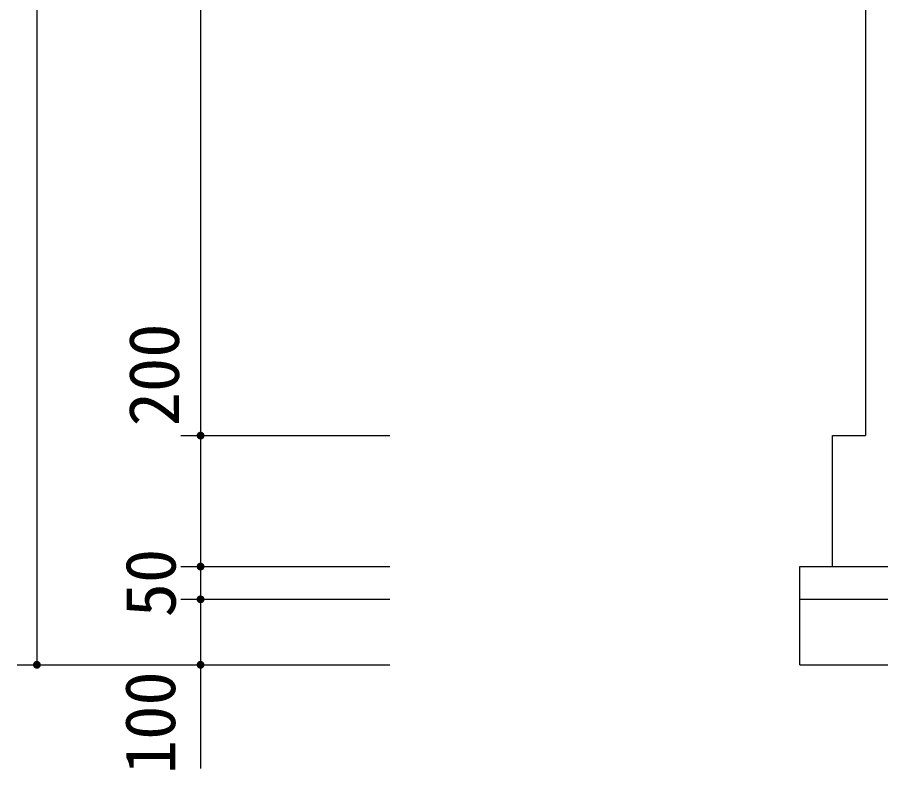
# Model space of a CAD drawing. Units: millimetres, scale not verified. Extents: x -8910 to 8910, y -6308 to 6308.
# Drawn here: x -1206 to 113, y -197 to 952 of the extents above; entities that cross this region are included whole.
import ezdxf
from ezdxf.enums import TextEntityAlignment as Align

# ---------------------------------------------------------------- set-up
doc = ezdxf.new("R2010")
doc.units = ezdxf.units.MM
doc.header["$LTSCALE"] = 30
for name, color, linetype, lineweight in [('0-3_空気管', 3, 'Continuous', 25), ('0-5_製作', 5, 'Continuous', 25), ('0-8_08', 2, 'Continuous', 25)]:
    doc.layers.add(name, color=color, linetype=linetype, lineweight=lineweight)
doc.styles.add('ＭＳ ゴシック', font='')
doc.styles.get('ＭＳ ゴシック').set_extended_font_data('MS Gothic')

msp = doc.modelspace()

# ---------------------------------------------------------------- linework, layer by layer
at = {"layer": '0-3_空気管', "color": 2}
for p, q in [((-1175.82, 2193.48), (-1175.82, -36.52)), ((-925.82, 1993.48), (-925.82, 313.48)), ((-925.82, 313.48), (-925.82, 113.48)), ((-925.82, 113.48), (-925.82, 63.48)), ((-925.82, 63.48), (-925.82, -36.52))]:
    msp.add_line(p, q, dxfattribs=at)
at = {"layer": '0-5_製作', "color": 2}
for p, q in [((89.7, 1993.48), (89.7, 313.48)), ((-955.82, 313.48), (-636.87, 313.48)), ((39.7, 113.48), (39.7, 313.48)), ((39.7, 313.48), (89.7, 313.48)), ((-955.82, 113.48), (-636.87, 113.48)), ((-10.3, 113.48), (1929.7, 113.48)), ((-10.3, -36.52), (-10.3, 113.48)), ((-955.82, 63.48), (-636.87, 63.48)), ((-1205.82, -36.52), (-925.82, -36.52)), ((-955.82, -36.52), (-636.87, -36.52)), ((-925.82, -36.52), (-925.82, -194.88)), ((-10.3, -36.52), (1929.7, -36.52))]:
    msp.add_line(p, q, dxfattribs=at)
at = {"layer": '0-5_製作'}
for points in [[(-930.45, 317.3), (-931.82, 313.48), (-931.81, 313.86)], [(-930.45, 317.3), (-925.82, 313.48), (-931.82, 313.48)], [(-930.45, 317.3), (-931.81, 313.86), (-930.89, 316.69)], [(-930.89, 316.69), (-931.81, 313.86), (-931.72, 314.6)], [(-930.89, 316.69), (-931.72, 314.6), (-931.25, 316.03)], [(-929.93, 317.85), (-925.82, 313.48), (-930.45, 317.3)], [(-929.35, 318.33), (-925.82, 313.48), (-929.93, 317.85)], [(-928.71, 318.74), (-925.82, 313.48), (-929.35, 318.33)], [(-928.03, 319.06), (-925.82, 313.48), (-928.71, 318.74)], [(-927.32, 319.29), (-925.82, 313.48), (-928.03, 319.06)], [(-926.58, 319.43), (-925.82, 313.48), (-927.32, 319.29)], [(-925.82, 319.48), (-925.82, 313.48), (-926.58, 319.43)], [(-925.45, 319.47), (-925.82, 313.48), (-925.82, 319.48)], [(-924.7, 319.37), (-925.82, 313.48), (-925.45, 319.47)], [(-923.97, 319.19), (-925.82, 313.48), (-924.7, 319.37)], [(-923.27, 318.91), (-925.82, 313.48), (-923.97, 319.19)], [(-923.27, 318.91), (-919.82, 313.48), (-925.82, 313.48)], [(-922.61, 318.55), (-919.82, 313.48), (-923.27, 318.91)], [(-922, 318.1), (-919.82, 313.48), (-922.61, 318.55)], [(-921.45, 317.59), (-919.82, 313.48), (-922, 318.1)], [(-920.97, 317.01), (-919.82, 313.48), (-921.45, 317.59)], [(-920.57, 316.37), (-919.82, 313.48), (-920.97, 317.01)], [(-925.82, 313.48), (-931.78, 312.73), (-931.82, 313.48)], [(-925.82, 313.48), (-931.63, 311.99), (-931.78, 312.73)], [(-931.25, 316.03), (-931.72, 314.6), (-931.53, 315.33)], [(-925.82, 313.48), (-931.4, 311.27), (-931.63, 311.99)], [(-925.82, 313.48), (-931.08, 310.59), (-931.4, 311.27)], [(-925.82, 313.48), (-930.68, 309.95), (-931.08, 310.59)], [(-925.82, 313.48), (-930.2, 309.37), (-930.68, 309.95)], [(-925.82, 313.48), (-929.65, 308.86), (-930.2, 309.37)], [(-925.82, 313.48), (-929.04, 308.41), (-929.65, 308.86)], [(-925.82, 313.48), (-928.38, 308.05), (-929.04, 308.41)], [(-925.82, 313.48), (-927.68, 307.77), (-928.38, 308.05)], [(-925.82, 307.48), (-927.68, 307.77), (-925.82, 313.48)], [(-925.82, 307.48), (-926.95, 307.59), (-927.68, 307.77)], [(-925.82, 307.48), (-926.2, 307.49), (-926.95, 307.59)], [(-919.82, 313.48), (-925.82, 307.48), (-925.82, 313.48)], [(-919.82, 313.48), (-925.07, 307.53), (-925.82, 307.48)], [(-919.82, 313.48), (-924.33, 307.67), (-925.07, 307.53)], [(-919.82, 313.48), (-923.61, 307.9), (-924.33, 307.67)], [(-919.82, 313.48), (-922.93, 308.22), (-923.61, 307.9)], [(-919.82, 313.48), (-922.3, 308.63), (-922.93, 308.22)], [(-919.82, 313.48), (-921.72, 309.11), (-922.3, 308.63)], [(-919.82, 313.48), (-921.2, 309.66), (-921.72, 309.11)], [(-919.82, 313.48), (-920.76, 310.26), (-921.2, 309.66)], [(-919.84, 313.1), (-920.76, 310.26), (-919.82, 313.48)], [(-919.93, 312.36), (-920.76, 310.26), (-919.84, 313.1)], [(-919.93, 312.36), (-920.39, 310.92), (-920.76, 310.26)], [(-920.24, 315.69), (-919.82, 313.48), (-920.57, 316.37)], [(-920.12, 311.63), (-920.39, 310.92), (-919.93, 312.36)], [(-920.01, 314.97), (-919.82, 313.48), (-920.24, 315.69)], [(-919.87, 314.23), (-919.82, 313.48), (-920.01, 314.97)], [(-928.71, 118.74), (-925.82, 113.48), (-929.35, 118.33)], [(-928.03, 119.06), (-925.82, 113.48), (-928.71, 118.74)], [(-927.32, 119.29), (-925.82, 113.48), (-928.03, 119.06)], [(-926.58, 119.43), (-925.82, 113.48), (-927.32, 119.29)], [(-925.82, 119.48), (-925.82, 113.48), (-926.58, 119.43)], [(-925.45, 119.47), (-925.82, 113.48), (-925.82, 119.48)], [(-924.7, 119.37), (-925.82, 113.48), (-925.45, 119.47)], [(-924.7, 119.37), (-919.82, 113.48), (-925.82, 113.48)], [(-923.97, 119.19), (-919.82, 113.48), (-924.7, 119.37)], [(-923.27, 118.91), (-919.82, 113.48), (-923.97, 119.19)], [(-922.61, 118.55), (-919.82, 113.48), (-923.27, 118.91)], [(-931.53, 115.33), (-931.82, 113.48), (-931.72, 114.6)], [(-931.53, 115.33), (-925.82, 113.48), (-931.82, 113.48)], [(-931.72, 114.6), (-931.82, 113.48), (-931.81, 113.86)], [(-925.82, 113.48), (-931.78, 112.73), (-931.82, 113.48)], [(-925.82, 113.48), (-931.63, 111.99), (-931.78, 112.73)], [(-925.82, 113.48), (-931.4, 111.27), (-931.63, 111.99)], [(-931.25, 116.03), (-925.82, 113.48), (-931.53, 115.33)], [(-925.82, 113.48), (-931.08, 110.59), (-931.4, 111.27)], [(-930.89, 116.69), (-925.82, 113.48), (-931.25, 116.03)], [(-925.82, 113.48), (-930.68, 109.95), (-931.08, 110.59)], [(-930.45, 117.3), (-925.82, 113.48), (-930.89, 116.69)], [(-925.82, 113.48), (-930.2, 109.37), (-930.68, 109.95)], [(-929.93, 117.85), (-925.82, 113.48), (-930.45, 117.3)], [(-925.82, 113.48), (-929.65, 108.86), (-930.2, 109.37)], [(-929.35, 118.33), (-925.82, 113.48), (-929.93, 117.85)], [(-925.82, 113.48), (-929.04, 108.41), (-929.65, 108.86)], [(-925.82, 113.48), (-928.38, 108.05), (-929.04, 108.41)], [(-925.82, 113.48), (-927.68, 107.77), (-928.38, 108.05)], [(-925.82, 113.48), (-926.95, 107.59), (-927.68, 107.77)], [(-925.82, 113.48), (-926.2, 107.49), (-926.95, 107.59)], [(-925.82, 107.48), (-926.2, 107.49), (-925.82, 113.48)], [(-919.82, 113.48), (-925.82, 107.48), (-925.82, 113.48)], [(-919.82, 113.48), (-925.07, 107.53), (-925.82, 107.48)], [(-919.82, 113.48), (-924.33, 107.67), (-925.07, 107.53)], [(-919.82, 113.48), (-923.61, 107.9), (-924.33, 107.67)], [(-919.82, 113.48), (-922.93, 108.22), (-923.61, 107.9)], [(-919.82, 113.48), (-922.3, 108.63), (-922.93, 108.22)], [(-922, 118.1), (-919.82, 113.48), (-922.61, 118.55)], [(-919.82, 113.48), (-921.72, 109.11), (-922.3, 108.63)], [(-921.45, 117.59), (-919.82, 113.48), (-922, 118.1)], [(-919.82, 113.48), (-921.2, 109.66), (-921.72, 109.11)], [(-920.97, 117.01), (-919.82, 113.48), (-921.45, 117.59)], [(-919.82, 113.48), (-920.76, 110.26), (-921.2, 109.66)], [(-920.57, 116.37), (-919.82, 113.48), (-920.97, 117.01)], [(-919.82, 113.48), (-920.39, 110.93), (-920.76, 110.26)], [(-920.24, 115.69), (-919.82, 113.48), (-920.57, 116.37)], [(-919.82, 113.48), (-920.12, 111.63), (-920.39, 110.93)], [(-920.01, 114.97), (-919.82, 113.48), (-920.24, 115.69)], [(-919.82, 113.48), (-919.93, 112.36), (-920.12, 111.63)], [(-919.87, 114.23), (-919.82, 113.48), (-920.01, 114.97)], [(-919.84, 113.1), (-919.93, 112.36), (-919.82, 113.48)], [(-931.25, 66.03), (-925.82, 63.48), (-931.53, 65.33)], [(-930.89, 66.69), (-925.82, 63.48), (-931.25, 66.03)], [(-930.45, 67.3), (-925.82, 63.48), (-930.89, 66.69)], [(-929.93, 67.85), (-925.82, 63.48), (-930.45, 67.3)], [(-929.35, 68.33), (-925.82, 63.48), (-929.93, 67.85)], [(-928.71, 68.74), (-925.82, 63.48), (-929.35, 68.33)], [(-928.03, 69.06), (-925.82, 63.48), (-928.71, 68.74)], [(-927.32, 69.29), (-925.82, 63.48), (-928.03, 69.06)], [(-926.58, 69.43), (-925.82, 63.48), (-927.32, 69.29)], [(-925.82, 69.48), (-925.82, 63.48), (-926.58, 69.43)], [(-925.45, 69.47), (-925.82, 63.48), (-925.82, 69.48)], [(-924.7, 69.37), (-925.82, 63.48), (-925.45, 69.47)], [(-924.7, 69.37), (-919.82, 63.48), (-925.82, 63.48)], [(-923.97, 69.19), (-919.82, 63.48), (-924.7, 69.37)], [(-923.27, 68.91), (-919.82, 63.48), (-923.97, 69.19)], [(-922.61, 68.55), (-919.82, 63.48), (-923.27, 68.91)], [(-922, 68.1), (-919.82, 63.48), (-922.61, 68.55)], [(-921.45, 67.59), (-919.82, 63.48), (-922, 68.1)], [(-920.97, 67.01), (-919.82, 63.48), (-921.45, 67.59)], [(-920.57, 66.37), (-919.82, 63.48), (-920.97, 67.01)], [(-920.24, 65.69), (-919.82, 63.48), (-920.57, 66.37)], [(-931.72, 64.6), (-931.82, 63.48), (-931.81, 63.86)], [(-931.72, 64.6), (-925.82, 63.48), (-931.82, 63.48)], [(-925.82, 63.48), (-931.78, 62.73), (-931.82, 63.48)], [(-925.82, 63.48), (-931.63, 61.99), (-931.78, 62.73)], [(-931.53, 65.33), (-925.82, 63.48), (-931.72, 64.6)], [(-925.82, 63.48), (-931.4, 61.27), (-931.63, 61.99)], [(-925.82, 63.48), (-931.08, 60.59), (-931.4, 61.27)], [(-925.82, 63.48), (-930.68, 59.95), (-931.08, 60.59)], [(-925.82, 63.48), (-930.2, 59.37), (-930.68, 59.95)], [(-925.82, 63.48), (-929.65, 58.86), (-930.2, 59.37)], [(-925.82, 63.48), (-929.04, 58.41), (-929.65, 58.86)], [(-925.82, 63.48), (-928.38, 58.05), (-929.04, 58.41)], [(-925.82, 63.48), (-927.68, 57.77), (-928.38, 58.05)], [(-925.82, 63.48), (-926.95, 57.59), (-927.68, 57.77)], [(-925.82, 63.48), (-926.2, 57.49), (-926.95, 57.59)], [(-925.82, 57.48), (-926.2, 57.49), (-925.82, 63.48)], [(-919.82, 63.48), (-925.82, 57.48), (-925.82, 63.48)], [(-919.82, 63.48), (-925.07, 57.53), (-925.82, 57.48)], [(-919.82, 63.48), (-924.33, 57.67), (-925.07, 57.53)], [(-919.82, 63.48), (-923.61, 57.9), (-924.33, 57.67)], [(-919.82, 63.48), (-922.93, 58.22), (-923.61, 57.9)], [(-919.82, 63.48), (-922.3, 58.63), (-922.93, 58.22)], [(-919.82, 63.48), (-921.72, 59.11), (-922.3, 58.63)], [(-919.82, 63.48), (-921.2, 59.65), (-921.72, 59.11)], [(-919.82, 63.48), (-920.76, 60.26), (-921.2, 59.65)], [(-919.82, 63.48), (-920.39, 60.92), (-920.76, 60.26)], [(-919.82, 63.48), (-920.12, 61.63), (-920.39, 60.92)], [(-920.01, 64.97), (-919.82, 63.48), (-920.24, 65.69)], [(-919.82, 63.48), (-919.93, 62.36), (-920.12, 61.63)], [(-919.87, 64.23), (-919.82, 63.48), (-920.01, 64.97)], [(-919.82, 63.48), (-919.84, 63.1), (-919.93, 62.36)], [(-1181.81, -36.15), (-1175.82, -36.52), (-1181.82, -36.52)], [(-1175.82, -36.52), (-1181.78, -37.27), (-1181.82, -36.52)], [(-1181.72, -35.4), (-1175.82, -36.52), (-1181.81, -36.15)], [(-1175.82, -36.52), (-1181.63, -38.01), (-1181.78, -37.27)], [(-1181.53, -34.67), (-1175.82, -36.52), (-1181.72, -35.4)], [(-1175.82, -36.52), (-1181.4, -38.73), (-1181.63, -38.01)], [(-1181.25, -33.97), (-1175.82, -36.52), (-1181.53, -34.67)], [(-1175.82, -36.52), (-1181.08, -39.41), (-1181.4, -38.73)], [(-1180.89, -33.31), (-1175.82, -36.52), (-1181.25, -33.97)], [(-1175.82, -36.52), (-1180.68, -40.05), (-1181.08, -39.41)], [(-1180.45, -32.7), (-1175.82, -36.52), (-1180.89, -33.31)], [(-1175.82, -36.52), (-1180.2, -40.63), (-1180.68, -40.05)], [(-1179.93, -32.15), (-1175.82, -36.52), (-1180.45, -32.7)], [(-1175.82, -36.52), (-1179.65, -41.15), (-1180.2, -40.63)], [(-1179.35, -31.67), (-1175.82, -36.52), (-1179.93, -32.15)], [(-1175.82, -36.52), (-1179.04, -41.59), (-1179.65, -41.15)], [(-1178.71, -31.26), (-1175.82, -36.52), (-1179.35, -31.67)], [(-1175.82, -36.52), (-1178.38, -41.95), (-1179.04, -41.59)], [(-1178.03, -30.94), (-1175.82, -36.52), (-1178.71, -31.26)], [(-1175.82, -36.52), (-1177.68, -42.23), (-1178.38, -41.95)], [(-1177.32, -30.71), (-1175.82, -36.52), (-1178.03, -30.94)], [(-1175.82, -36.52), (-1176.95, -42.42), (-1177.68, -42.23)], [(-1176.58, -30.57), (-1175.82, -36.52), (-1177.32, -30.71)], [(-1175.82, -36.52), (-1176.2, -42.51), (-1176.95, -42.42)], [(-1175.82, -30.52), (-1175.82, -36.52), (-1176.58, -30.57)], [(-1175.82, -36.52), (-1175.82, -42.52), (-1176.2, -42.51)], [(-1175.82, -30.52), (-1169.82, -36.52), (-1175.82, -36.52)], [(-1175.45, -30.53), (-1169.82, -36.52), (-1175.82, -30.52)], [(-1175.82, -36.52), (-1175.07, -42.48), (-1175.82, -42.52)], [(-1169.82, -36.52), (-1175.07, -42.48), (-1175.82, -36.52)], [(-1174.7, -30.63), (-1169.82, -36.52), (-1175.45, -30.53)], [(-1169.82, -36.52), (-1174.33, -42.33), (-1175.07, -42.48)], [(-1173.97, -30.82), (-1169.82, -36.52), (-1174.7, -30.63)], [(-1169.82, -36.52), (-1173.61, -42.1), (-1174.33, -42.33)], [(-1173.27, -31.09), (-1169.82, -36.52), (-1173.97, -30.82)], [(-1169.82, -36.52), (-1172.93, -41.78), (-1173.61, -42.1)], [(-1172.61, -31.46), (-1169.82, -36.52), (-1173.27, -31.09)], [(-1169.82, -36.52), (-1172.3, -41.38), (-1172.93, -41.78)], [(-1172, -31.9), (-1169.82, -36.52), (-1172.61, -31.46)], [(-1169.82, -36.52), (-1171.72, -40.9), (-1172.3, -41.38)], [(-1171.45, -32.42), (-1169.82, -36.52), (-1172, -31.9)], [(-1169.82, -36.52), (-1171.2, -40.35), (-1171.72, -40.9)], [(-1170.97, -33), (-1169.82, -36.52), (-1171.45, -32.42)], [(-1169.82, -36.52), (-1170.76, -39.74), (-1171.2, -40.35)], [(-1170.57, -33.63), (-1169.82, -36.52), (-1170.97, -33)], [(-1169.82, -36.52), (-1170.39, -39.08), (-1170.76, -39.74)], [(-1170.24, -34.31), (-1169.82, -36.52), (-1170.57, -33.63)], [(-1169.82, -36.52), (-1170.12, -38.38), (-1170.39, -39.08)], [(-1170.01, -35.03), (-1169.82, -36.52), (-1170.24, -34.31)], [(-1169.82, -36.52), (-1169.93, -37.65), (-1170.12, -38.38)], [(-1169.87, -35.77), (-1169.82, -36.52), (-1170.01, -35.03)], [(-1169.82, -36.52), (-1169.84, -36.9), (-1169.93, -37.65)], [(-931.81, -36.15), (-925.82, -36.52), (-931.82, -36.52)], [(-925.82, -36.52), (-931.78, -37.27), (-931.82, -36.52)], [(-931.72, -35.4), (-925.82, -36.52), (-931.81, -36.15)], [(-925.82, -36.52), (-931.63, -38.01), (-931.78, -37.27)], [(-931.53, -34.67), (-925.82, -36.52), (-931.72, -35.4)], [(-925.82, -36.52), (-931.4, -38.73), (-931.63, -38.01)], [(-931.25, -33.97), (-925.82, -36.52), (-931.53, -34.67)], [(-925.82, -36.52), (-931.08, -39.41), (-931.4, -38.73)], [(-930.89, -33.31), (-925.82, -36.52), (-931.25, -33.97)], [(-925.82, -36.52), (-930.68, -40.05), (-931.08, -39.41)], [(-930.45, -32.7), (-925.82, -36.52), (-930.89, -33.31)], [(-925.82, -36.52), (-930.2, -40.63), (-930.68, -40.05)], [(-929.93, -32.15), (-925.82, -36.52), (-930.45, -32.7)], [(-925.82, -36.52), (-929.65, -41.15), (-930.2, -40.63)], [(-929.35, -31.67), (-925.82, -36.52), (-929.93, -32.15)], [(-925.82, -36.52), (-929.04, -41.59), (-929.65, -41.15)], [(-928.71, -31.26), (-925.82, -36.52), (-929.35, -31.67)], [(-925.82, -36.52), (-928.38, -41.95), (-929.04, -41.59)], [(-928.03, -30.94), (-925.82, -36.52), (-928.71, -31.26)], [(-925.82, -36.52), (-927.68, -42.23), (-928.38, -41.95)], [(-927.32, -30.71), (-925.82, -36.52), (-928.03, -30.94)], [(-925.82, -36.52), (-926.95, -42.42), (-927.68, -42.23)], [(-926.58, -30.57), (-925.82, -36.52), (-927.32, -30.71)], [(-925.82, -36.52), (-926.2, -42.51), (-926.95, -42.42)], [(-925.82, -30.52), (-925.82, -36.52), (-926.58, -30.57)], [(-925.82, -36.52), (-925.82, -42.52), (-926.2, -42.51)], [(-925.82, -30.52), (-919.82, -36.52), (-925.82, -36.52)], [(-925.45, -30.53), (-919.82, -36.52), (-925.82, -30.52)], [(-925.82, -36.52), (-925.07, -42.48), (-925.82, -42.52)], [(-919.82, -36.52), (-925.07, -42.48), (-925.82, -36.52)], [(-924.7, -30.63), (-919.82, -36.52), (-925.45, -30.53)], [(-919.82, -36.52), (-924.33, -42.33), (-925.07, -42.48)], [(-923.97, -30.82), (-919.82, -36.52), (-924.7, -30.63)], [(-919.82, -36.52), (-923.61, -42.1), (-924.33, -42.33)], [(-923.27, -31.09), (-919.82, -36.52), (-923.97, -30.82)], [(-919.82, -36.52), (-922.93, -41.78), (-923.61, -42.1)], [(-922.61, -31.46), (-919.82, -36.52), (-923.27, -31.09)], [(-919.82, -36.52), (-922.3, -41.38), (-922.93, -41.78)], [(-922, -31.9), (-919.82, -36.52), (-922.61, -31.46)], [(-919.82, -36.52), (-921.72, -40.9), (-922.3, -41.38)], [(-921.45, -32.42), (-919.82, -36.52), (-922, -31.9)], [(-919.82, -36.52), (-921.2, -40.35), (-921.72, -40.9)], [(-920.97, -33), (-919.82, -36.52), (-921.45, -32.42)], [(-919.82, -36.52), (-920.76, -39.74), (-921.2, -40.35)], [(-920.57, -33.63), (-919.82, -36.52), (-920.97, -33)], [(-919.82, -36.52), (-920.39, -39.08), (-920.76, -39.74)], [(-920.24, -34.31), (-919.82, -36.52), (-920.57, -33.63)], [(-919.82, -36.52), (-920.12, -38.38), (-920.39, -39.08)], [(-920.01, -35.03), (-919.82, -36.52), (-920.24, -34.31)], [(-919.82, -36.52), (-919.93, -37.65), (-920.12, -38.38)], [(-919.87, -35.77), (-919.82, -36.52), (-920.01, -35.03)], [(-919.82, -36.52), (-919.84, -36.9), (-919.93, -37.65)]]:
    msp.add_solid(points, dxfattribs=at)
at = {"layer": '0-8_08'}
msp.add_line((-10.3, 63.48), (1929.7, 63.48), dxfattribs=at)

# ---------------------------------------------------------------- texts
at = {"layer": '0-3_空気管', "color": 4, "style": 'ＭＳ ゴシック'}
for s, p in [('200', (-935.68, 327.63)), ('50', (-940.82, 35.98)), ('100', (-941.52, -203.58))]:
    msp.add_text(s, height=76.98, rotation=90, dxfattribs=at).set_placement(p, align=Align.BOTTOM_LEFT)

doc.saveas('drawing.dxf')
